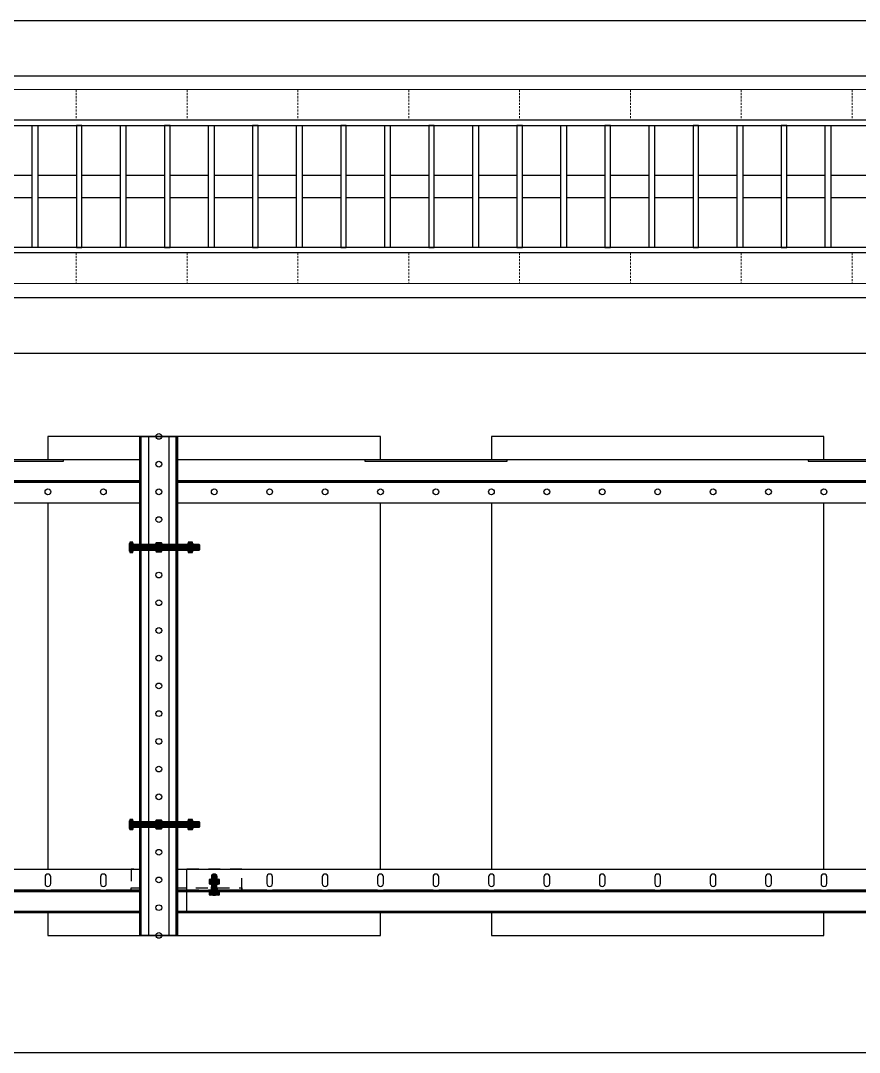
# Model space of a CAD drawing. Header units: millimetres. Extents: x -962357 to -591296, y -223672 to 59420.
# Drawn here: x -739755 to -738998, y -175224 to -174294 of the extents above; entities that cross this region are included whole.
import ezdxf

# ---------------------------------------------------------------- set-up
doc = ezdxf.new("R2010")
doc.units = ezdxf.units.MM
doc.linetypes.add('DPA_Hidden 50', pattern=[3, 2, -1])
doc.linetypes.add('TA_HL_003.00000', pattern=[19.5, 10.65, -8.85])
for name, color, linetype in [('000 - H A T C H', 8, 'Continuous'), ('000 - WIPEOUT', 250, 'Continuous'), ('001 - ASCESSORIES', 251, 'Continuous'), ('A04_TUBE SERIES', 2, 'Continuous'), ('A11_ALU.SOLID SHEET', 2, 'Continuous')]:
    doc.layers.add(name, color=color, linetype=linetype)
doc.layers.add('A-GLAZ-CURT', color=2, linetype='Continuous', lineweight=9)
pattern_1 = [(110, (-0.5, 0), (-0.939693, -0.34202), []), (110, (-0.2012, 0.6409), (-0.939693, -0.34202), [1.25, -0.25, 0, -0.25])]

# ---------------------------------------------------------------- blocks, each defined once
blk = doc.blocks.new('*U4621')
at = {"color": 1}
blk.add_wipeout([(600, -60), (-600, -60), (-600, 60), (600, 60)], dxfattribs=at).dxf.layer = '000 - WIPEOUT'
at = {"layer": '001 - ASCESSORIES', "color": 0}
blk.add_lwpolyline([(600, -60), (-600, -60), (-600, 60), (600, 60)], close=True, dxfattribs=at)
at = {"layer": '001 - ASCESSORIES'}
for points in [[(-593.5, -55), (-598.5, -55), (-598.5, 55), (-593.5, 55)], [(595, -55), (-595, -55), (-595, 55), (595, 55)], [(-558.77, -55), (-553.77, -55), (-553.77, 55), (-558.77, 55)], [(-514.03, -55), (-519.03, -55), (-519.03, 55), (-514.03, 55)], [(-479.3, -55), (-474.3, -55), (-474.3, 55), (-479.3, 55)], [(-434.57, -55), (-439.57, -55), (-439.57, 55), (-434.57, 55)], [(-399.83, -55), (-394.83, -55), (-394.83, 55), (-399.83, 55)], [(-355.1, -55), (-360.1, -55), (-360.1, 55), (-355.1, 55)], [(-320.37, -55), (-315.37, -55), (-315.37, 55), (-320.37, 55)], [(-275.63, -55), (-280.63, -55), (-280.63, 55), (-275.63, 55)], [(-240.9, -55), (-235.9, -55), (-235.9, 55), (-240.9, 55)], [(-196.17, -55), (-201.17, -55), (-201.17, 55), (-196.17, 55)], [(-161.43, -55), (-156.43, -55), (-156.43, 55), (-161.43, 55)], [(-116.7, -55), (-121.7, -55), (-121.7, 55), (-116.7, 55)], [(-81.97, -55), (-76.97, -55), (-76.97, 55), (-81.97, 55)], [(-37.23, -55), (-42.23, -55), (-42.23, 55), (-37.23, 55)], [(-2.5, -55), (2.5, -55), (2.5, 55), (-2.5, 55)], [(42.23, -55), (37.23, -55), (37.23, 55), (42.23, 55)], [(76.97, -55), (81.97, -55), (81.97, 55), (76.97, 55)], [(121.7, -55), (116.7, -55), (116.7, 55), (121.7, 55)], [(156.43, -55), (161.43, -55), (161.43, 55), (156.43, 55)], [(201.17, -55), (196.17, -55), (196.17, 55), (201.17, 55)], [(235.9, -55), (240.9, -55), (240.9, 55), (235.9, 55)], [(280.63, -55), (275.63, -55), (275.63, 55), (280.63, 55)], [(315.37, -55), (320.37, -55), (320.37, 55), (315.37, 55)], [(360.1, -55), (355.1, -55), (355.1, 55), (360.1, 55)], [(394.83, -55), (399.83, -55), (399.83, 55), (394.83, 55)], [(439.57, -55), (434.57, -55), (434.57, 55), (439.57, 55)], [(474.3, -55), (479.3, -55), (479.3, 55), (474.3, 55)], [(519.03, -55), (514.03, -55), (514.03, 55), (519.03, 55)], [(553.77, -55), (558.77, -55), (558.77, 55), (553.77, 55)], [(598.5, -55), (593.5, -55), (593.5, 55), (598.5, 55)]]:
    blk.add_lwpolyline(points, close=True, dxfattribs=at)
for points in [[(-593.5, 10), (-558.77, 10)], [(-553.77, 10), (-519.03, 10)], [(-514.03, 10), (-479.3, 10)], [(-474.3, 10), (-439.57, 10)], [(-434.57, 10), (-399.83, 10)], [(-394.83, 10), (-360.1, 10)], [(-355.1, 10), (-320.37, 10)], [(-315.37, 10), (-280.63, 10)], [(-275.63, 10), (-240.9, 10)], [(-235.9, 10), (-201.17, 10)], [(-196.17, 10), (-161.43, 10)], [(-156.43, 10), (-121.7, 10)], [(-116.7, 10), (-81.97, 10)], [(-76.97, 10), (-42.23, 10)], [(-37.23, 10), (-2.5, 10)], [(2.5, 10), (37.23, 10)], [(42.23, 10), (76.97, 10)], [(81.97, 10), (116.7, 10)], [(121.7, 10), (156.43, 10)], [(161.43, 10), (196.17, 10)], [(201.17, 10), (235.9, 10)], [(240.9, 10), (275.63, 10)], [(280.63, 10), (315.37, 10)], [(320.37, 10), (355.1, 10)], [(360.1, 10), (394.83, 10)], [(399.83, 10), (434.57, 10)], [(439.57, 10), (474.3, 10)], [(479.3, 10), (514.03, 10)], [(519.03, 10), (553.77, 10)], [(558.77, 10), (593.5, 10)], [(-593.5, -10), (-558.77, -10)], [(-553.77, -10), (-519.03, -10)], [(-514.03, -10), (-479.3, -10)], [(-474.3, -10), (-439.57, -10)], [(-434.57, -10), (-399.83, -10)], [(-394.83, -10), (-360.1, -10)], [(-355.1, -10), (-320.37, -10)], [(-315.37, -10), (-280.63, -10)], [(-275.63, -10), (-240.9, -10)], [(-235.9, -10), (-201.17, -10)], [(-196.17, -10), (-161.43, -10)], [(-156.43, -10), (-121.7, -10)], [(-116.7, -10), (-81.97, -10)], [(-76.97, -10), (-42.23, -10)], [(-37.23, -10), (-2.5, -10)], [(2.5, -10), (37.23, -10)], [(42.23, -10), (76.97, -10)], [(81.97, -10), (116.7, -10)], [(121.7, -10), (156.43, -10)], [(161.43, -10), (196.17, -10)], [(201.17, -10), (235.9, -10)], [(240.9, -10), (275.63, -10)], [(280.63, -10), (315.37, -10)], [(320.37, -10), (355.1, -10)], [(360.1, -10), (394.83, -10)], [(399.83, -10), (434.57, -10)], [(439.57, -10), (474.3, -10)], [(479.3, -10), (514.03, -10)], [(519.03, -10), (553.77, -10)], [(558.77, -10), (593.5, -10)]]:
    blk.add_lwpolyline(points, dxfattribs=at)
blk = doc.blocks.new('*U4823')
blk.add_attdef('EXTR.OVL-LENGTH_', (-25, -59.09), '', height=5)
blk.add_wipeout([(-25, 25), (25, -25), (25, 15671.5), (-25, 15621.5)]).dxf.layer = '000 - WIPEOUT'
at = {"layer": 'A04_TUBE SERIES', "color": 0}
blk.add_lwpolyline([(-25, 25), (25, -25), (25, 15671.5), (-25, 15621.5)], close=True, dxfattribs=at)
blk = doc.blocks.new('*U4826')
blk.add_attdef('EXTR.OVL-LENGTH_', (-25, -59.09), '', height=5)
blk.add_wipeout([(-25, 25), (25, -25), (25, 15165.5), (-25, 15115.5)]).dxf.layer = '000 - WIPEOUT'
at = {"layer": 'A04_TUBE SERIES', "color": 0}
blk.add_lwpolyline([(-25, 25), (25, -25), (25, 15165.5), (-25, 15115.5)], close=True, dxfattribs=at)
blk = doc.blocks.new('*U4836')
at = {"layer": 'A04_TUBE SERIES', "color": 0, "linetype": 'ByBlock', "xscale": -1, "rotation": 90}
blk.add_blockref('*U4826', (15418.5, 275), dxfattribs=at)
at = {"layer": 'A04_TUBE SERIES', "color": 0, "linetype": 'ByBlock', "rotation": 270}
blk.add_blockref('*U4823', (25, 25), dxfattribs=at)
blk = doc.blocks.new('*U4864')
at = {"color": 3}
for points in [[(-225, 3350), (225, 3350), (225, 3050), (-225, 3050)], [(-225, 2950), (225, 2950), (225, 2650), (-225, 2650)]]:
    blk.add_wipeout(points, dxfattribs=at).dxf.layer = '000 - WIPEOUT'
at = {"layer": 'A11_ALU.SOLID SHEET', "color": 0, "linetype": 'ByBlock'}
for points in [[(-225, 3050), (225, 3050), (225, 3350), (-225, 3350)], [(-225, 2650), (225, 2650), (225, 2950), (-225, 2950)]]:
    blk.add_lwpolyline(points, close=True, dxfattribs=at)
blk = doc.blocks.new('000 - ASSCESSORIES_FAMELINE_GALV.BRACKET_FITTING_Z-PROFILE_HR-02B_TOP_VIEW')
blk.add_wipeout([(-1200, 39), (1200, 39), (1200, 0), (-1200, 0)]).dxf.layer = '000 - WIPEOUT'
at = {"layer": '001 - ASCESSORIES', "linetype": 'ByBlock'}
blk.add_line((1200, 20.2), (-1200, 20.2), dxfattribs=at)
at = {"layer": '001 - ASCESSORIES'}
blk.add_line((1200, 19), (-1200, 19), dxfattribs=at)
at = {"layer": '001 - ASCESSORIES', "color": 0}
blk.add_lwpolyline([(-1200, 39), (-1200, 19), (1200, 19), (1200, 39)], close=True, dxfattribs=at)
at = {"layer": '001 - ASCESSORIES'}
blk.add_lwpolyline([(-1200, 19), (-1200, 0), (1200, 0), (1200, 19)], close=True, dxfattribs=at)
at = {"layer": '001 - ASCESSORIES', "color": 2}
for points in [[(-864.12, 1.2), (-864.12, 0), (-735.88, 0), (-735.88, 1.2)], [(-464.12, 1.2), (-464.12, 0), (-335.88, 0), (-335.88, 1.2)], [(-64.12, 1.2), (-64.12, 0), (64.12, 0), (64.12, 1.2)]]:
    blk.add_lwpolyline(points, close=True, dxfattribs=at)
at = {"layer": '001 - ASCESSORIES'}
for centre in [(-750, 29), (-700, 29), (-650, 29), (-600, 29), (-550, 29), (-500, 29), (-450, 29), (-400, 29), (-350, 29), (-300, 29), (-250, 29), (-200, 29), (-150, 29), (-100, 29), (-50, 29)]:
    blk.add_circle(centre, 2.6, dxfattribs=at)
blk = doc.blocks.new('*U4922')
at = {"layer": '001 - ASCESSORIES', "color": 0, "linetype": 'ByBlock'}
blk.add_blockref('000 - ASSCESSORIES_FAMELINE_GALV.BRACKET_FITTING_Z-PROFILE_HR-02B_TOP_VIEW', (3600, -39), dxfattribs=at)
blk = doc.blocks.new('000 - ASSCESSORIES_FAMELINE_GALV.BRACKET_FITTING_Z-PROFILE_HR-02AA_TOP_VIEW')
blk.add_wipeout([(-1200, 39), (1200, 39), (1200, 0), (-1200, 0)]).dxf.layer = '000 - WIPEOUT'
at = {"layer": '001 - ASCESSORIES', "linetype": 'Continuous'}
for p, q in [((-1200, 39), (1200, 39)), ((-1200, 0), (1200, 0))]:
    blk.add_line(p, q, dxfattribs=at)
at = {"layer": '001 - ASCESSORIES', "color": 1, "linetype": 'ByBlock'}
for p, q in [((-1127.6, 20.2), (-1127.6, 19)), ((-1077.6, 20.2), (-1077.6, 19)), ((-1027.6, 20.2), (-1027.6, 19)), ((-977.6, 20.2), (-977.6, 19)), ((-927.6, 20.2), (-927.6, 19)), ((-877.6, 20.2), (-877.6, 19)), ((-827.6, 20.2), (-827.6, 19)), ((-777.6, 20.2), (-777.6, 19)), ((-727.6, 20.2), (-727.6, 19)), ((-677.6, 20.2), (-677.6, 19)), ((-627.6, 20.2), (-627.6, 19)), ((1072.4, 20.2), (1072.4, 19)), ((1122.4, 20.2), (1122.4, 19)), ((1172.4, 20.2), (1172.4, 19))]:
    blk.add_line(p, q, dxfattribs=at)
at = {"layer": '001 - ASCESSORIES', "color": 0, "linetype": 'ByBlock'}
blk.add_lwpolyline([(-1200, 39), (1200, 39), (1200, 19), (-1200, 19)], close=True, dxfattribs=at)
at = {"layer": '001 - ASCESSORIES'}
for points in [[(-1172.4, 26), (-1172.4, 32, 1), (-1177.6, 32), (-1177.6, 26, 1)], [(-1122.4, 26), (-1122.4, 32, 1), (-1127.6, 32), (-1127.6, 26, 1)], [(-1072.4, 26), (-1072.4, 32, 1), (-1077.6, 32), (-1077.6, 26, 1)], [(-1022.4, 26), (-1022.4, 32, 1), (-1027.6, 32), (-1027.6, 26, 1)], [(-972.4, 26), (-972.4, 32, 1), (-977.6, 32), (-977.6, 26, 1)], [(-922.4, 26), (-922.4, 32, 1), (-927.6, 32), (-927.6, 26, 1)], [(-872.4, 26), (-872.4, 32, 1), (-877.6, 32), (-877.6, 26, 1)], [(-822.4, 26), (-822.4, 32, 1), (-827.6, 32), (-827.6, 26, 1)], [(-772.4, 26), (-772.4, 32, 1), (-777.6, 32), (-777.6, 26, 1)], [(-722.4, 26), (-722.4, 32, 1), (-727.6, 32), (-727.6, 26, 1)], [(-672.4, 26), (-672.4, 32, 1), (-677.6, 32), (-677.6, 26, 1)], [(-622.4, 26), (-622.4, 32, 1), (-627.6, 32), (-627.6, 26, 1)], [(1077.6, 26), (1077.6, 32, 1), (1072.4, 32), (1072.4, 26, 1)], [(1127.6, 26), (1127.6, 32, 1), (1122.4, 32), (1122.4, 26, 1)], [(1177.6, 26), (1177.6, 32, 1), (1172.4, 32), (1172.4, 26, 1)]]:
    blk.add_lwpolyline(points, format="xyb", close=True, dxfattribs=at)
at = {"layer": '001 - ASCESSORIES', "color": 1, "linetype": 'ByBlock'}
for points in [[(-1200, 20.2), (-1177.6, 20.2), (-1177.6, 19), (-1200, 19)], [(-1177.6, 20.2), (-1172.4, 20.2), (-1172.4, 19), (-1177.6, 19)], [(-1127.6, 20.2), (-1172.4, 20.2), (-1172.4, 19), (-1127.6, 19)], [(-1127.6, 20.2), (-1122.4, 20.2), (-1122.4, 19), (-1127.6, 19)], [(-1077.6, 20.2), (-1122.4, 20.2), (-1122.4, 19), (-1077.6, 19)], [(-1077.6, 20.2), (-1072.4, 20.2), (-1072.4, 19), (-1077.6, 19)], [(-1027.6, 20.2), (-1072.4, 20.2), (-1072.4, 19), (-1027.6, 19)], [(-1027.6, 20.2), (-1022.4, 20.2), (-1022.4, 19), (-1027.6, 19)], [(-977.6, 20.2), (-1022.4, 20.2), (-1022.4, 19), (-977.6, 19)], [(-977.6, 20.2), (-972.4, 20.2), (-972.4, 19), (-977.6, 19)], [(-927.6, 20.2), (-972.4, 20.2), (-972.4, 19), (-927.6, 19)], [(-927.6, 20.2), (-922.4, 20.2), (-922.4, 19), (-927.6, 19)], [(-877.6, 20.2), (-922.4, 20.2), (-922.4, 19), (-877.6, 19)], [(-877.6, 20.2), (-872.4, 20.2), (-872.4, 19), (-877.6, 19)], [(-827.6, 20.2), (-872.4, 20.2), (-872.4, 19), (-827.6, 19)], [(-827.6, 20.2), (-822.4, 20.2), (-822.4, 19), (-827.6, 19)], [(-777.6, 20.2), (-822.4, 20.2), (-822.4, 19), (-777.6, 19)], [(-777.6, 20.2), (-772.4, 20.2), (-772.4, 19), (-777.6, 19)], [(-727.6, 20.2), (-772.4, 20.2), (-772.4, 19), (-727.6, 19)], [(-727.6, 20.2), (-722.4, 20.2), (-722.4, 19), (-727.6, 19)], [(-677.6, 20.2), (-722.4, 20.2), (-722.4, 19), (-677.6, 19)], [(-677.6, 20.2), (-672.4, 20.2), (-672.4, 19), (-677.6, 19)], [(-627.6, 20.2), (-672.4, 20.2), (-672.4, 19), (-627.6, 19)], [(-627.6, 20.2), (-622.4, 20.2), (-622.4, 19), (-627.6, 19)], [(-577.6, 20.2), (-622.4, 20.2), (-622.4, 19), (-577.6, 19)], [(1072.4, 20.2), (1027.6, 20.2), (1027.6, 19), (1072.4, 19)], [(1072.4, 20.2), (1077.6, 20.2), (1077.6, 19), (1072.4, 19)], [(1122.4, 20.2), (1077.6, 20.2), (1077.6, 19), (1122.4, 19)], [(1122.4, 20.2), (1127.6, 20.2), (1127.6, 19), (1122.4, 19)], [(1172.4, 20.2), (1127.6, 20.2), (1127.6, 19), (1172.4, 19)], [(1172.4, 20.2), (1177.6, 20.2), (1177.6, 19), (1172.4, 19)], [(1200, 20.2), (1177.6, 20.2), (1177.6, 19), (1200, 19)]]:
    blk.add_lwpolyline(points, close=True, dxfattribs=at)
at = {"layer": '001 - ASCESSORIES'}
blk.add_lwpolyline([(-1200, 19), (1200, 19), (1200, 0), (-1200, 0)], close=True, dxfattribs=at)
at = {"layer": '001 - ASCESSORIES', "color": 2}
blk.add_lwpolyline([(-1200, 1.2), (1200, 1.2), (1200, 0), (-1200, 0)], close=True, dxfattribs=at)
blk = doc.blocks.new('*U4662')
at = {"color": 1}
for p, q in [((-3.46, 4.5), (3.46, 4.5)), ((-3.46, 0), (3.46, 0))]:
    blk.add_line(p, q, dxfattribs=at)
at = {"color": 0}
for points in [[(-2.31, 4.21, 0.249893), (-4.62, 4.21), (-4.62, 0.29, 0.249893), (-2.31, 0.29)], [(2.31, 4.21, 0.062422), (0, 4.5, 0.062422), (-2.31, 4.21), (-2.31, 0.29, 0.061692), (0, 0, 0.061692), (2.31, 0.29)], [(4.62, 4.21, 0.249893), (2.31, 4.21), (2.31, 0.29, 0.249893), (4.62, 0.29)]]:
    blk.add_lwpolyline(points, format="xyb", close=True, dxfattribs=at)
blk = doc.blocks.new('*U4707')
at = {"layer": '000 - H A T C H'}
h = blk.add_hatch(color=250, dxfattribs=at)
h.dxf.hatch_style = 1
edge = h.paths.add_edge_path()
edge.add_line((0.29, 4.62), (4.21, 4.62))
edge.add_arc((2.05, 3.46), 2.45, 0, 28.06093, ccw=False)
edge.add_line((4.5, 3.46), (4.5, 0.01))
edge.add_arc((-4.86, 0), 9.36, -0.02392, 0.02392, ccw=False)
edge.add_line((4.5, 0), (4.5, 0))
edge.add_arc((-4.86, 0), 9.36, -0.02392, 0.02392, ccw=False)
edge.add_line((4.5, -0.01), (4.5, -3.46))
edge.add_arc((2.05, -3.46), 2.45, -28.06093, 0, ccw=False)
edge.add_line((4.21, -4.62), (0.29, -4.62))
edge.add_arc((2.45, -3.46), 2.45, 180, 208.06093, ccw=False)
edge.add_line((0, -3.46), (0, 3.46))
edge.add_arc((2.45, 3.46), 2.45, 151.93907, 180, ccw=False)
at = {"layer": '001 - ASCESSORIES', "color": 0, "rotation": 270}
blk.add_blockref('*U4662', (0, 0), dxfattribs=at)
blk = doc.blocks.new('*U4682')
at = {"color": 1}
for p, q in [((-3.46, 3.5), (3.46, 3.5)), ((-3.46, 0), (3.46, 0))]:
    blk.add_line(p, q, dxfattribs=at)
at = {"color": 0}
for points in [[(-2.31, 3.21, 0.249855), (-4.62, 3.21), (-4.62, 0.29, 0.249855), (-2.31, 0.29)], [(2.31, 3.21, 0.062432), (0, 3.5, 0.062432), (-2.31, 3.21), (-2.31, 0.29, 0.061701), (0, 0, 0.061701), (2.31, 0.29)], [(4.62, 3.21, 0.249855), (2.31, 3.21), (2.31, 0.29, 0.249855), (4.62, 0.29)]]:
    blk.add_lwpolyline(points, format="xyb", close=True, dxfattribs=at)
blk = doc.blocks.new('*U4688')
at = {"layer": '000 - H A T C H'}
h = blk.add_hatch(dxfattribs=at)
h.set_pattern_fill('ANSI35', color=8, scale=4, angle=65)
h.set_pattern_definition(pattern_1)
h.paths.add_polyline_path([(0, -2.5), (14.5, -2.5), (14.5, 2.5), (0, 2.5)])
at = {"color": 8}
blk.add_line((14.5, -2.5), (14.5, 2.5), dxfattribs=at)
at = {"color": 1}
blk.add_lwpolyline([(14.5, 2.5), (0, 2.5), (0, -2.5), (14.5, -2.5), (15, -2), (15, 2)], close=True, dxfattribs=at)
blk = doc.blocks.new('*U4699')
at = {"layer": '000 - H A T C H'}
h = blk.add_hatch(color=250, dxfattribs=at)
h.dxf.hatch_style = 1
edge = h.paths.add_edge_path()
edge.add_line((-0.29, -4.62), (-3.21, -4.62))
edge.add_arc((-1.05, -3.46), 2.45, 180, 208.05689, ccw=False)
edge.add_line((-3.5, -3.46), (-3.5, -0.01))
edge.add_arc((5.86, 0), 9.36, 179.97608, 180.02392, ccw=False)
edge.add_line((-3.5, 0), (-3.5, 0))
edge.add_arc((5.86, 0), 9.36, 179.97608, 180.02392, ccw=False)
edge.add_line((-3.5, 0.01), (-3.5, 3.46))
edge.add_arc((-1.05, 3.46), 2.45, 151.94311, 180, ccw=False)
edge.add_line((-3.21, 4.62), (-0.29, 4.62))
edge.add_arc((-2.45, 3.46), 2.45, 360, 388.05689, ccw=False)
edge.add_line((0, 3.46), (0, -3.46))
edge.add_arc((-2.45, -3.46), 2.45, 331.94311, 360, ccw=False)
blk.add_blockref('*U4688', (0, 0))
at = {"layer": '001 - ASCESSORIES', "rotation": 90}
blk.add_blockref('*U4682', (0, 0), dxfattribs=at)
blk = doc.blocks.new('000 - ASSCESSORIES_FAMELINE_GALV._SPICE-FOR_HR-02A_TOP_VIEW')
at = {"layer": '001 - ASCESSORIES', "color": 0, "linetype": 'ByBlock'}
blk.add_lwpolyline([(-50, 0), (50, 0), (50, 18.8), (-50, 18.8)], close=True, dxfattribs=at)
at = {"layer": '001 - ASCESSORIES', "linetype": 'ByBlock'}
blk.add_lwpolyline([(-50, 2), (50, 2), (50, 0), (-50, 0)], close=True, dxfattribs=at)
at = {"layer": '001 - ASCESSORIES', "color": 1}
for points in [[(-32.6, 2), (-17.4, 2), (-17.4, 0), (-32.6, 0)], [(22.4, 2), (27.6, 2), (27.6, 0), (22.4, 0)]]:
    blk.add_lwpolyline(points, close=True, dxfattribs=at)
blk = doc.blocks.new('*U4921')
at = {"layer": '001 - ASCESSORIES', "linetype": 'ByBlock', "rotation": 180}
blk.add_blockref('000 - ASSCESSORIES_FAMELINE_GALV.BRACKET_FITTING_Z-PROFILE_HR-02AA_TOP_VIEW', (2400, 39), dxfattribs=at)
blk.add_blockref('000 - ASSCESSORIES_FAMELINE_GALV.BRACKET_FITTING_Z-PROFILE_HR-02AA_TOP_VIEW', (4800, 39), dxfattribs=at)
at = {"layer": '001 - ASCESSORIES', "rotation": 270}
for name, p in [('*U4699', (3575, 20)), ('*U4707', (3575, 13.6))]:
    blk.add_blockref(name, p, dxfattribs=at)
at = {"layer": '001 - ASCESSORIES', "linetype": 'TA_HL_003.00000', "rotation": 180}
blk.add_blockref('000 - ASSCESSORIES_FAMELINE_GALV._SPICE-FOR_HR-02A_TOP_VIEW', (3600, 18.8), dxfattribs=at)
at = {"layer": '001 - ASCESSORIES', "rotation": 270}
for name, p in [('*U4699', (3625, 20)), ('*U4707', (3625, 13.6))]:
    blk.add_blockref(name, p, dxfattribs=at)
blk = doc.blocks.new('*U4934')
at = {"color": 6}
blk.add_wipeout([(225, -17), (-225, -17), (-225, 17), (225, 17)], dxfattribs=at).dxf.layer = '000 - WIPEOUT'
at = {"layer": '001 - ASCESSORIES', "color": 0, "linetype": 'ByBlock'}
for p, q in [((225, 15.8), (-225, 15.8)), ((225, -15.8), (-225, -15.8))]:
    blk.add_line(p, q, dxfattribs=at)
at = {"layer": '001 - ASCESSORIES', "color": 1}
blk.add_lwpolyline([(225, 17), (225, -17), (-225, -17), (-225, 17)], close=True, dxfattribs=at)
at = {"layer": '001 - ASCESSORIES', "color": 0, "linetype": 'ByBlock'}
for points in [[(-225, 17), (-225, 9), (225, 9), (225, 17)], [(-225, -9), (-225, -17), (225, -17), (225, -9)]]:
    blk.add_lwpolyline(points, close=True, dxfattribs=at)
at = {"layer": '001 - ASCESSORIES', "color": 1, "linetype": 'Continuous'}
for centre in [(-225, 0), (-200, 0), (-175, 0), (-150, 0), (-125, 0), (-100, 0), (-75, 0), (-50, 0), (-25, 0), (0, 0), (25, 0), (50, 0), (75, 0), (100, 0), (125, 0), (150, 0), (175, 0), (200, 0), (225, 0)]:
    blk.add_circle(centre, 2.6, dxfattribs=at)
blk = doc.blocks.new('*U4663')
at = {"layer": '001 - ASCESSORIES', "color": 0}
blk.add_lwpolyline([(4.62, 0), (2.31, 4), (-2.31, 4), (-4.62, 0), (-2.31, -4), (2.31, -4)], close=True, dxfattribs=at)
at = {"layer": '001 - ASCESSORIES', "color": 8}
blk.add_circle((0, 0), 3.85, dxfattribs=at)
at = {"layer": '001 - ASCESSORIES', "color": 0}
blk.add_circle((0, 0), 2.6, dxfattribs=at)
blk = doc.blocks.new('*U4664')
at = {"layer": '000 - H A T C H'}
h = blk.add_hatch(color=250, dxfattribs=at)
h.dxf.hatch_style = 1
h.paths.add_polyline_path([(4, -2.31), (4, 2.31), (0, 4.62), (-4, 2.31), (-4, -2.31), (0, -4.62)])
h.paths.add_polyline_path([(0, -2.6, -1), (0, 2.6, -1)], flags=16)
at = {"layer": '001 - ASCESSORIES', "color": 0, "rotation": 270}
blk.add_blockref('*U4663', (0, 0), dxfattribs=at)
blk = doc.blocks.new('*U4696')
at = {"layer": '000 - H A T C H'}
h = blk.add_hatch(dxfattribs=at)
h.set_pattern_fill('ANSI35', color=8, scale=4, angle=65)
h.set_pattern_definition(pattern_1)
h.paths.add_polyline_path([(0, -2.5), (59.5, -2.5), (59.5, 2.5), (0, 2.5)])
at = {"color": 8}
blk.add_line((59.5, -2.5), (59.5, 2.5), dxfattribs=at)
at = {"color": 1}
blk.add_lwpolyline([(59.5, 2.5), (0, 2.5), (0, -2.5), (59.5, -2.5), (60, -2), (60, 2)], close=True, dxfattribs=at)
blk = doc.blocks.new('*U4748')
at = {"layer": '000 - H A T C H'}
h = blk.add_hatch(color=250, dxfattribs=at)
h.dxf.hatch_style = 1
edge = h.paths.add_edge_path()
edge.add_line((-0.29, -4.62), (-3.21, -4.62))
edge.add_arc((-1.05, -3.46), 2.45, 180, 208.05689, ccw=False)
edge.add_line((-3.5, -3.46), (-3.5, -0.01))
edge.add_arc((5.86, 0), 9.36, 179.97608, 180.02392, ccw=False)
edge.add_line((-3.5, 0), (-3.5, 0))
edge.add_arc((5.86, 0), 9.36, 179.97608, 180.02392, ccw=False)
edge.add_line((-3.5, 0.01), (-3.5, 3.46))
edge.add_arc((-1.05, 3.46), 2.45, 151.94311, 180, ccw=False)
edge.add_line((-3.21, 4.62), (-0.29, 4.62))
edge.add_arc((-2.45, 3.46), 2.45, 360, 388.05689, ccw=False)
edge.add_line((0, 3.46), (0, -3.46))
edge.add_arc((-2.45, -3.46), 2.45, 331.94311, 360, ccw=False)
blk.add_blockref('*U4696', (0, 0))
at = {"layer": '001 - ASCESSORIES', "rotation": 90}
blk.add_blockref('*U4682', (0, 0), dxfattribs=at)
blk = doc.blocks.new('*U4821')
at = {"layer": '001 - ASCESSORIES'}
blk.add_blockref('*U4748', (-23, 0), dxfattribs=at)
at = {"layer": '001 - ASCESSORIES', "color": 2}
for rotation in [90, 90, 270, 270]:
    blk.add_blockref('*U4664', (0, 0), dxfattribs=dict(at, rotation=rotation))
at = {"layer": '001 - ASCESSORIES', "color": 1}
blk.add_blockref('*U4707', (26.2, 0), dxfattribs=at)
blk = doc.blocks.new('*U4956')
blk.add_lwpolyline([(-1246.65, 550), (17930.33, 550), (17930.33, 4315), (-1246.65, 4315)], close=True)
blk.add_blockref('*U4621', (5375.5, 1331))
at = {"layer": 'A11_ALU.SOLID SHEET', "color": 0, "linetype": 'ByBlock', "rotation": 90}
blk.add_blockref('*U4864', (8300, 880.5), dxfattribs=at)
at = {"layer": '001 - ASCESSORIES', "linetype": 'ByBlock', "rotation": 180}
for name, p in [('*U4922', (8500, 1045.5)), ('*U4921', (8675, 715.2))]:
    blk.add_blockref(name, p, dxfattribs=at)
at = {"layer": 'A11_ALU.SOLID SHEET'}
blk.add_blockref('*U4836', (451.75, 1180.5), dxfattribs=at)
at = {"layer": '001 - ASCESSORIES', "linetype": 'ByBlock', "rotation": 270}
blk.add_blockref('*U4934', (5050, 880.5), dxfattribs=at)
at = {"layer": '001 - ASCESSORIES', "linetype": 'ByBlock'}
for p in [(5050, 1005.5), (5050, 755.5)]:
    blk.add_blockref('*U4821', p, dxfattribs=at)
blk = doc.blocks.new('DPA_CP_Metal Ceiling Luminaire2 - Linear Luminaire-V62-4160-01 UPPER PLATFORM LEVEL - REFLECTED CEILING PLAN')
at = {"layer": 'A-GLAZ-CURT'}
for p, q in [((-742907.04, 7249.03), (-741707.04, 7249.03)), ((-742907.04, 7249.03), (-742907.04, 6974.03)), ((-741707.04, 7249.03), (-742907.04, 7249.03)), ((-742907.04, 7249.03), (-741707.04, 7249.03)), ((-741707.04, 6974.03), (-741707.04, 7249.03)), ((-742907.04, 7211.53), (-742907.04, 6974.03)), ((-741707.04, 7211.53), (-741707.04, 6974.03)), ((-742907.04, 7199.03), (-741707.04, 7199.03)), ((-742907.04, 7024.03), (-741707.04, 7024.03)), ((-741707.04, 6974.03), (-742907.04, 6974.03)), ((-741707.04, 6974.03), (-742907.04, 6974.03)), ((-742907.04, 6974.03), (-741707.04, 6974.03))]:
    blk.add_line(p, q, dxfattribs=at)
at = {"layer": 'A-GLAZ-CURT', "linetype": 'DPA_Hidden 50'}
for p, q in [((-742812.04, 7199.03), (-742812.04, 7024.03)), ((-742707.04, 7199.03), (-742707.04, 7024.03)), ((-742607.04, 7199.03), (-742607.04, 7024.03)), ((-742507.04, 7199.03), (-742507.04, 7024.03)), ((-742407.04, 7199.03), (-742407.04, 7024.03)), ((-742307.04, 7199.03), (-742307.04, 7024.03)), ((-742207.04, 7199.03), (-742207.04, 7024.03)), ((-742107.04, 7199.03), (-742107.04, 7024.03)), ((-742007.04, 7199.03), (-742007.04, 7024.03)), ((-741907.04, 7199.03), (-741907.04, 7024.03)), ((-741802.04, 7199.03), (-741802.04, 7024.03))]:
    blk.add_line(p, q, dxfattribs=at)
blk = doc.blocks.new('*U453')
at = {"color": 1}
blk.add_wipeout([(600, -60), (-600, -60), (-600, 60), (600, 60)], dxfattribs=at).dxf.layer = '000 - WIPEOUT'
at = {"layer": '001 - ASCESSORIES', "color": 0}
blk.add_lwpolyline([(600, -60), (-600, -60), (-600, 60), (600, 60)], close=True, dxfattribs=at)
at = {"layer": '001 - ASCESSORIES'}
for points in [[(-593.5, -55), (-598.5, -55), (-598.5, 55), (-593.5, 55)], [(595, -55), (-595, -55), (-595, 55), (595, 55)], [(-558.77, -55), (-553.77, -55), (-553.77, 55), (-558.77, 55)], [(-514.03, -55), (-519.03, -55), (-519.03, 55), (-514.03, 55)], [(-479.3, -55), (-474.3, -55), (-474.3, 55), (-479.3, 55)], [(-434.57, -55), (-439.57, -55), (-439.57, 55), (-434.57, 55)], [(-399.83, -55), (-394.83, -55), (-394.83, 55), (-399.83, 55)], [(-355.1, -55), (-360.1, -55), (-360.1, 55), (-355.1, 55)], [(-320.37, -55), (-315.37, -55), (-315.37, 55), (-320.37, 55)], [(-275.63, -55), (-280.63, -55), (-280.63, 55), (-275.63, 55)], [(-240.9, -55), (-235.9, -55), (-235.9, 55), (-240.9, 55)], [(-196.17, -55), (-201.17, -55), (-201.17, 55), (-196.17, 55)], [(-161.43, -55), (-156.43, -55), (-156.43, 55), (-161.43, 55)], [(-116.7, -55), (-121.7, -55), (-121.7, 55), (-116.7, 55)], [(-81.97, -55), (-76.97, -55), (-76.97, 55), (-81.97, 55)], [(-37.23, -55), (-42.23, -55), (-42.23, 55), (-37.23, 55)], [(-2.5, -55), (2.5, -55), (2.5, 55), (-2.5, 55)], [(42.23, -55), (37.23, -55), (37.23, 55), (42.23, 55)], [(76.97, -55), (81.97, -55), (81.97, 55), (76.97, 55)], [(121.7, -55), (116.7, -55), (116.7, 55), (121.7, 55)], [(156.43, -55), (161.43, -55), (161.43, 55), (156.43, 55)], [(201.17, -55), (196.17, -55), (196.17, 55), (201.17, 55)], [(235.9, -55), (240.9, -55), (240.9, 55), (235.9, 55)], [(280.63, -55), (275.63, -55), (275.63, 55), (280.63, 55)], [(315.37, -55), (320.37, -55), (320.37, 55), (315.37, 55)], [(360.1, -55), (355.1, -55), (355.1, 55), (360.1, 55)], [(394.83, -55), (399.83, -55), (399.83, 55), (394.83, 55)], [(439.57, -55), (434.57, -55), (434.57, 55), (439.57, 55)], [(474.3, -55), (479.3, -55), (479.3, 55), (474.3, 55)], [(519.03, -55), (514.03, -55), (514.03, 55), (519.03, 55)], [(553.77, -55), (558.77, -55), (558.77, 55), (553.77, 55)], [(598.5, -55), (593.5, -55), (593.5, 55), (598.5, 55)]]:
    blk.add_lwpolyline(points, close=True, dxfattribs=at)
for points in [[(-593.5, 10), (-558.77, 10)], [(-553.77, 10), (-519.03, 10)], [(-514.03, 10), (-479.3, 10)], [(-474.3, 10), (-439.57, 10)], [(-434.57, 10), (-399.83, 10)], [(-394.83, 10), (-360.1, 10)], [(-355.1, 10), (-320.37, 10)], [(-315.37, 10), (-280.63, 10)], [(-275.63, 10), (-240.9, 10)], [(-235.9, 10), (-201.17, 10)], [(-196.17, 10), (-161.43, 10)], [(-156.43, 10), (-121.7, 10)], [(-116.7, 10), (-81.97, 10)], [(-76.97, 10), (-42.23, 10)], [(-37.23, 10), (-2.5, 10)], [(2.5, 10), (37.23, 10)], [(42.23, 10), (76.97, 10)], [(81.97, 10), (116.7, 10)], [(121.7, 10), (156.43, 10)], [(161.43, 10), (196.17, 10)], [(201.17, 10), (235.9, 10)], [(240.9, 10), (275.63, 10)], [(280.63, 10), (315.37, 10)], [(320.37, 10), (355.1, 10)], [(360.1, 10), (394.83, 10)], [(399.83, 10), (434.57, 10)], [(439.57, 10), (474.3, 10)], [(479.3, 10), (514.03, 10)], [(519.03, 10), (553.77, 10)], [(558.77, 10), (593.5, 10)], [(-593.5, -10), (-558.77, -10)], [(-553.77, -10), (-519.03, -10)], [(-514.03, -10), (-479.3, -10)], [(-474.3, -10), (-439.57, -10)], [(-434.57, -10), (-399.83, -10)], [(-394.83, -10), (-360.1, -10)], [(-355.1, -10), (-320.37, -10)], [(-315.37, -10), (-280.63, -10)], [(-275.63, -10), (-240.9, -10)], [(-235.9, -10), (-201.17, -10)], [(-196.17, -10), (-161.43, -10)], [(-156.43, -10), (-121.7, -10)], [(-116.7, -10), (-81.97, -10)], [(-76.97, -10), (-42.23, -10)], [(-37.23, -10), (-2.5, -10)], [(2.5, -10), (37.23, -10)], [(42.23, -10), (76.97, -10)], [(81.97, -10), (116.7, -10)], [(121.7, -10), (156.43, -10)], [(161.43, -10), (196.17, -10)], [(201.17, -10), (235.9, -10)], [(240.9, -10), (275.63, -10)], [(280.63, -10), (315.37, -10)], [(320.37, -10), (355.1, -10)], [(360.1, -10), (394.83, -10)], [(399.83, -10), (434.57, -10)], [(439.57, -10), (474.3, -10)], [(479.3, -10), (514.03, -10)], [(519.03, -10), (553.77, -10)], [(558.77, -10), (593.5, -10)]]:
    blk.add_lwpolyline(points, dxfattribs=at)
blk = doc.blocks.new('*U702')
at = {"color": 3}
for points in [[(-225, 3350), (225, 3350), (225, 3050), (-225, 3050)], [(-225, 2950), (225, 2950), (225, 2650), (-225, 2650)]]:
    blk.add_wipeout(points, dxfattribs=at).dxf.layer = '000 - WIPEOUT'
at = {"layer": 'A11_ALU.SOLID SHEET', "color": 0, "linetype": 'ByBlock'}
for points in [[(-225, 3050), (225, 3050), (225, 3350), (-225, 3350)], [(-225, 2650), (225, 2650), (225, 2950), (-225, 2950)]]:
    blk.add_lwpolyline(points, close=True, dxfattribs=at)
blk = doc.blocks.new('*U536')
at = {"layer": '001 - ASCESSORIES', "color": 0, "linetype": 'ByBlock'}
blk.add_blockref('000 - ASSCESSORIES_FAMELINE_GALV.BRACKET_FITTING_Z-PROFILE_HR-02B_TOP_VIEW', (3600, -39), dxfattribs=at)
blk = doc.blocks.new('*U349')
at = {"color": 1}
for p, q in [((-3.46, 4.5), (3.46, 4.5)), ((-3.46, 0), (3.46, 0))]:
    blk.add_line(p, q, dxfattribs=at)
at = {"color": 0}
for points in [[(-2.31, 4.21, 0.249893), (-4.62, 4.21), (-4.62, 0.29, 0.249893), (-2.31, 0.29)], [(2.31, 4.21, 0.062422), (0, 4.5, 0.062422), (-2.31, 4.21), (-2.31, 0.29, 0.061692), (0, 0, 0.061692), (2.31, 0.29)], [(4.62, 4.21, 0.249893), (2.31, 4.21), (2.31, 0.29, 0.249893), (4.62, 0.29)]]:
    blk.add_lwpolyline(points, format="xyb", close=True, dxfattribs=at)
blk = doc.blocks.new('*U667')
at = {"layer": '000 - H A T C H'}
h = blk.add_hatch(color=250, dxfattribs=at)
h.dxf.hatch_style = 1
edge = h.paths.add_edge_path()
edge.add_line((0.29, 4.62), (4.21, 4.62))
edge.add_arc((2.05, 3.46), 2.45, 0, 28.06093, ccw=False)
edge.add_line((4.5, 3.46), (4.5, 0.01))
edge.add_arc((-4.86, 0), 9.36, -0.02392, 0.02392, ccw=False)
edge.add_line((4.5, 0), (4.5, 0))
edge.add_arc((-4.86, 0), 9.36, -0.02392, 0.02392, ccw=False)
edge.add_line((4.5, -0.01), (4.5, -3.46))
edge.add_arc((2.05, -3.46), 2.45, -28.06093, 0, ccw=False)
edge.add_line((4.21, -4.62), (0.29, -4.62))
edge.add_arc((2.45, -3.46), 2.45, 180, 208.06093, ccw=False)
edge.add_line((0, -3.46), (0, 3.46))
edge.add_arc((2.45, 3.46), 2.45, 151.93907, 180, ccw=False)
at = {"layer": '001 - ASCESSORIES', "color": 0, "rotation": 270}
blk.add_blockref('*U349', (0, 0), dxfattribs=at)
blk = doc.blocks.new('*U351')
at = {"color": 1}
for p, q in [((-3.46, 3.5), (3.46, 3.5)), ((-3.46, 0), (3.46, 0))]:
    blk.add_line(p, q, dxfattribs=at)
at = {"color": 0}
for points in [[(-2.31, 3.21, 0.249855), (-4.62, 3.21), (-4.62, 0.29, 0.249855), (-2.31, 0.29)], [(2.31, 3.21, 0.062432), (0, 3.5, 0.062432), (-2.31, 3.21), (-2.31, 0.29, 0.061701), (0, 0, 0.061701), (2.31, 0.29)], [(4.62, 3.21, 0.249855), (2.31, 3.21), (2.31, 0.29, 0.249855), (4.62, 0.29)]]:
    blk.add_lwpolyline(points, format="xyb", close=True, dxfattribs=at)
blk = doc.blocks.new('*U357')
at = {"layer": '000 - H A T C H'}
h = blk.add_hatch(dxfattribs=at)
h.set_pattern_fill('ANSI35', color=8, scale=4, angle=65)
h.set_pattern_definition(pattern_1)
h.paths.add_polyline_path([(0, -2.5), (14.5, -2.5), (14.5, 2.5), (0, 2.5)])
at = {"color": 8}
blk.add_line((14.5, -2.5), (14.5, 2.5), dxfattribs=at)
at = {"color": 1}
blk.add_lwpolyline([(14.5, 2.5), (0, 2.5), (0, -2.5), (14.5, -2.5), (15, -2), (15, 2)], close=True, dxfattribs=at)
blk = doc.blocks.new('*U666')
at = {"layer": '000 - H A T C H'}
h = blk.add_hatch(color=250, dxfattribs=at)
h.dxf.hatch_style = 1
edge = h.paths.add_edge_path()
edge.add_line((-0.29, -4.62), (-3.21, -4.62))
edge.add_arc((-1.05, -3.46), 2.45, 180, 208.05689, ccw=False)
edge.add_line((-3.5, -3.46), (-3.5, -0.01))
edge.add_arc((5.86, 0), 9.36, 179.97608, 180.02392, ccw=False)
edge.add_line((-3.5, 0), (-3.5, 0))
edge.add_arc((5.86, 0), 9.36, 179.97608, 180.02392, ccw=False)
edge.add_line((-3.5, 0.01), (-3.5, 3.46))
edge.add_arc((-1.05, 3.46), 2.45, 151.94311, 180, ccw=False)
edge.add_line((-3.21, 4.62), (-0.29, 4.62))
edge.add_arc((-2.45, 3.46), 2.45, 360, 388.05689, ccw=False)
edge.add_line((0, 3.46), (0, -3.46))
edge.add_arc((-2.45, -3.46), 2.45, 331.94311, 360, ccw=False)
blk.add_blockref('*U357', (0, 0))
at = {"layer": '001 - ASCESSORIES', "rotation": 90}
blk.add_blockref('*U351', (0, 0), dxfattribs=at)
blk = doc.blocks.new('*U535')
at = {"layer": '001 - ASCESSORIES', "linetype": 'ByBlock', "rotation": 180}
blk.add_blockref('000 - ASSCESSORIES_FAMELINE_GALV.BRACKET_FITTING_Z-PROFILE_HR-02AA_TOP_VIEW', (2400, 39), dxfattribs=at)
blk.add_blockref('000 - ASSCESSORIES_FAMELINE_GALV.BRACKET_FITTING_Z-PROFILE_HR-02AA_TOP_VIEW', (4800, 39), dxfattribs=at)
at = {"layer": '001 - ASCESSORIES', "rotation": 270}
for name, p in [('*U666', (3575, 20)), ('*U667', (3575, 13.6))]:
    blk.add_blockref(name, p, dxfattribs=at)
at = {"layer": '001 - ASCESSORIES', "linetype": 'TA_HL_003.00000', "rotation": 180}
blk.add_blockref('000 - ASSCESSORIES_FAMELINE_GALV._SPICE-FOR_HR-02A_TOP_VIEW', (3600, 18.8), dxfattribs=at)
at = {"layer": '001 - ASCESSORIES', "rotation": 270}
for name, p in [('*U666', (3625, 20)), ('*U667', (3625, 13.6))]:
    blk.add_blockref(name, p, dxfattribs=at)
blk = doc.blocks.new('*U548')
at = {"color": 6}
blk.add_wipeout([(225, -17), (-225, -17), (-225, 17), (225, 17)], dxfattribs=at).dxf.layer = '000 - WIPEOUT'
at = {"layer": '001 - ASCESSORIES', "color": 0, "linetype": 'ByBlock'}
for p, q in [((225, 15.8), (-225, 15.8)), ((225, -15.8), (-225, -15.8))]:
    blk.add_line(p, q, dxfattribs=at)
at = {"layer": '001 - ASCESSORIES', "color": 1}
blk.add_lwpolyline([(225, 17), (225, -17), (-225, -17), (-225, 17)], close=True, dxfattribs=at)
at = {"layer": '001 - ASCESSORIES', "color": 0, "linetype": 'ByBlock'}
for points in [[(-225, 17), (-225, 9), (225, 9), (225, 17)], [(-225, -9), (-225, -17), (225, -17), (225, -9)]]:
    blk.add_lwpolyline(points, close=True, dxfattribs=at)
at = {"layer": '001 - ASCESSORIES', "color": 1, "linetype": 'Continuous'}
for centre in [(-225, 0), (-200, 0), (-175, 0), (-150, 0), (-125, 0), (-100, 0), (-75, 0), (-50, 0), (-25, 0), (0, 0), (25, 0), (50, 0), (75, 0), (100, 0), (125, 0), (150, 0), (175, 0), (200, 0), (225, 0)]:
    blk.add_circle(centre, 2.6, dxfattribs=at)
blk = doc.blocks.new('*U350')
at = {"layer": '001 - ASCESSORIES', "color": 0}
blk.add_lwpolyline([(4.62, 0), (2.31, 4), (-2.31, 4), (-4.62, 0), (-2.31, -4), (2.31, -4)], close=True, dxfattribs=at)
at = {"layer": '001 - ASCESSORIES', "color": 8}
blk.add_circle((0, 0), 3.85, dxfattribs=at)
at = {"layer": '001 - ASCESSORIES', "color": 0}
blk.add_circle((0, 0), 2.6, dxfattribs=at)
blk = doc.blocks.new('*U671')
at = {"layer": '000 - H A T C H'}
h = blk.add_hatch(color=250, dxfattribs=at)
h.dxf.hatch_style = 1
h.paths.add_polyline_path([(4, -2.31), (4, 2.31), (0, 4.62), (-4, 2.31), (-4, -2.31), (0, -4.62)])
h.paths.add_polyline_path([(0, -2.6, -1), (0, 2.6, -1)], flags=16)
at = {"layer": '001 - ASCESSORIES', "color": 0, "rotation": 270}
blk.add_blockref('*U350', (0, 0), dxfattribs=at)
blk = doc.blocks.new('*U365')
at = {"layer": '000 - H A T C H'}
h = blk.add_hatch(dxfattribs=at)
h.set_pattern_fill('ANSI35', color=8, scale=4, angle=65)
h.set_pattern_definition(pattern_1)
h.paths.add_polyline_path([(0, -2.5), (59.5, -2.5), (59.5, 2.5), (0, 2.5)])
at = {"color": 8}
blk.add_line((59.5, -2.5), (59.5, 2.5), dxfattribs=at)
at = {"color": 1}
blk.add_lwpolyline([(59.5, 2.5), (0, 2.5), (0, -2.5), (59.5, -2.5), (60, -2), (60, 2)], close=True, dxfattribs=at)
blk = doc.blocks.new('*U583')
at = {"layer": '000 - H A T C H'}
h = blk.add_hatch(color=250, dxfattribs=at)
h.dxf.hatch_style = 1
edge = h.paths.add_edge_path()
edge.add_line((-0.29, -4.62), (-3.21, -4.62))
edge.add_arc((-1.05, -3.46), 2.45, 180, 208.05689, ccw=False)
edge.add_line((-3.5, -3.46), (-3.5, -0.01))
edge.add_arc((5.86, 0), 9.36, 179.97608, 180.02392, ccw=False)
edge.add_line((-3.5, 0), (-3.5, 0))
edge.add_arc((5.86, 0), 9.36, 179.97608, 180.02392, ccw=False)
edge.add_line((-3.5, 0.01), (-3.5, 3.46))
edge.add_arc((-1.05, 3.46), 2.45, 151.94311, 180, ccw=False)
edge.add_line((-3.21, 4.62), (-0.29, 4.62))
edge.add_arc((-2.45, 3.46), 2.45, 360, 388.05689, ccw=False)
edge.add_line((0, 3.46), (0, -3.46))
edge.add_arc((-2.45, -3.46), 2.45, 331.94311, 360, ccw=False)
blk.add_blockref('*U365', (0, 0))
at = {"layer": '001 - ASCESSORIES', "rotation": 90}
blk.add_blockref('*U351', (0, 0), dxfattribs=at)
blk = doc.blocks.new('*U686')
at = {"layer": '001 - ASCESSORIES'}
blk.add_blockref('*U583', (-23, 0), dxfattribs=at)
at = {"layer": '001 - ASCESSORIES', "color": 2}
for rotation in [90, 90, 270, 270]:
    blk.add_blockref('*U671', (0, 0), dxfattribs=dict(at, rotation=rotation))
at = {"layer": '001 - ASCESSORIES', "color": 1}
blk.add_blockref('*U667', (26.2, 0), dxfattribs=at)
blk = doc.blocks.new('*U467')
blk.add_attdef('EXTR.OVL-LENGTH_', (-25, -59.09), '', height=5)
blk.add_wipeout([(-25, 25), (25, -25), (25, 15671.5), (-25, 15621.5)]).dxf.layer = '000 - WIPEOUT'
at = {"layer": 'A04_TUBE SERIES', "color": 0}
blk.add_lwpolyline([(-25, 25), (25, -25), (25, 15671.5), (-25, 15621.5)], close=True, dxfattribs=at)
blk = doc.blocks.new('*U463')
blk.add_attdef('EXTR.OVL-LENGTH_', (-25, -59.09), '', height=5)
blk.add_wipeout([(-25, 25), (25, -25), (25, 15165.5), (-25, 15115.5)]).dxf.layer = '000 - WIPEOUT'
at = {"layer": 'A04_TUBE SERIES', "color": 0}
blk.add_lwpolyline([(-25, 25), (25, -25), (25, 15165.5), (-25, 15115.5)], close=True, dxfattribs=at)
blk = doc.blocks.new('*U692')
at = {"layer": 'A04_TUBE SERIES', "color": 0, "linetype": 'ByBlock', "xscale": -1, "rotation": 90}
blk.add_blockref('*U463', (15418.5, 275), dxfattribs=at)
at = {"layer": 'A04_TUBE SERIES', "color": 0, "linetype": 'ByBlock', "rotation": 270}
blk.add_blockref('*U467', (25, 25), dxfattribs=at)

msp = doc.modelspace()

# ---------------------------------------------------------------- block references
at = {"layer": 'A-GLAZ-CURT'}
msp.add_blockref('DPA_CP_Metal Ceiling Luminaire2 - Linear Luminaire-V62-4160-01 UPPER PLATFORM LEVEL - REFLECTED CEILING PLAN', (3002.5, -181555), dxfattribs=at)

# ---------------------------------------------------------------- next in the draw order: block references
msp.add_blockref('*U4956', (-744680, -175774.39))

# ---------------------------------------------------------------- next in the draw order: linework, layer by layer
msp.add_lwpolyline([(-745926.65, -175224.39), (-726749.67, -175224.39), (-726749.67, -171459.39), (-745926.65, -171459.39)], close=True)

# ---------------------------------------------------------------- next in the draw order: block references
msp.add_blockref('*U453', (-739304.5, -174443.39))
at = {"layer": 'A11_ALU.SOLID SHEET', "color": 0, "linetype": 'ByBlock', "rotation": 90}
msp.add_blockref('*U702', (-736380, -174893.89), dxfattribs=at)

# ---------------------------------------------------------------- next in the draw order: block references
at = {"layer": '001 - ASCESSORIES', "linetype": 'ByBlock', "rotation": 180}
for name, p in [('*U536', (-736180, -174728.89)), ('*U535', (-736005, -175059.19))]:
    msp.add_blockref(name, p, dxfattribs=at)
at = {"layer": 'A11_ALU.SOLID SHEET'}
msp.add_blockref('*U692', (-744228.25, -174593.89), dxfattribs=at)

# ---------------------------------------------------------------- next in the draw order: block references
at = {"layer": '001 - ASCESSORIES', "linetype": 'ByBlock', "rotation": 270}
msp.add_blockref('*U548', (-739630, -174893.89), dxfattribs=at)

# ---------------------------------------------------------------- next in the draw order: block references
at = {"layer": '001 - ASCESSORIES', "linetype": 'ByBlock'}
for p in [(-739630, -174768.89), (-739630, -175018.89)]:
    msp.add_blockref('*U686', p, dxfattribs=at)

doc.saveas('drawing.dxf')
